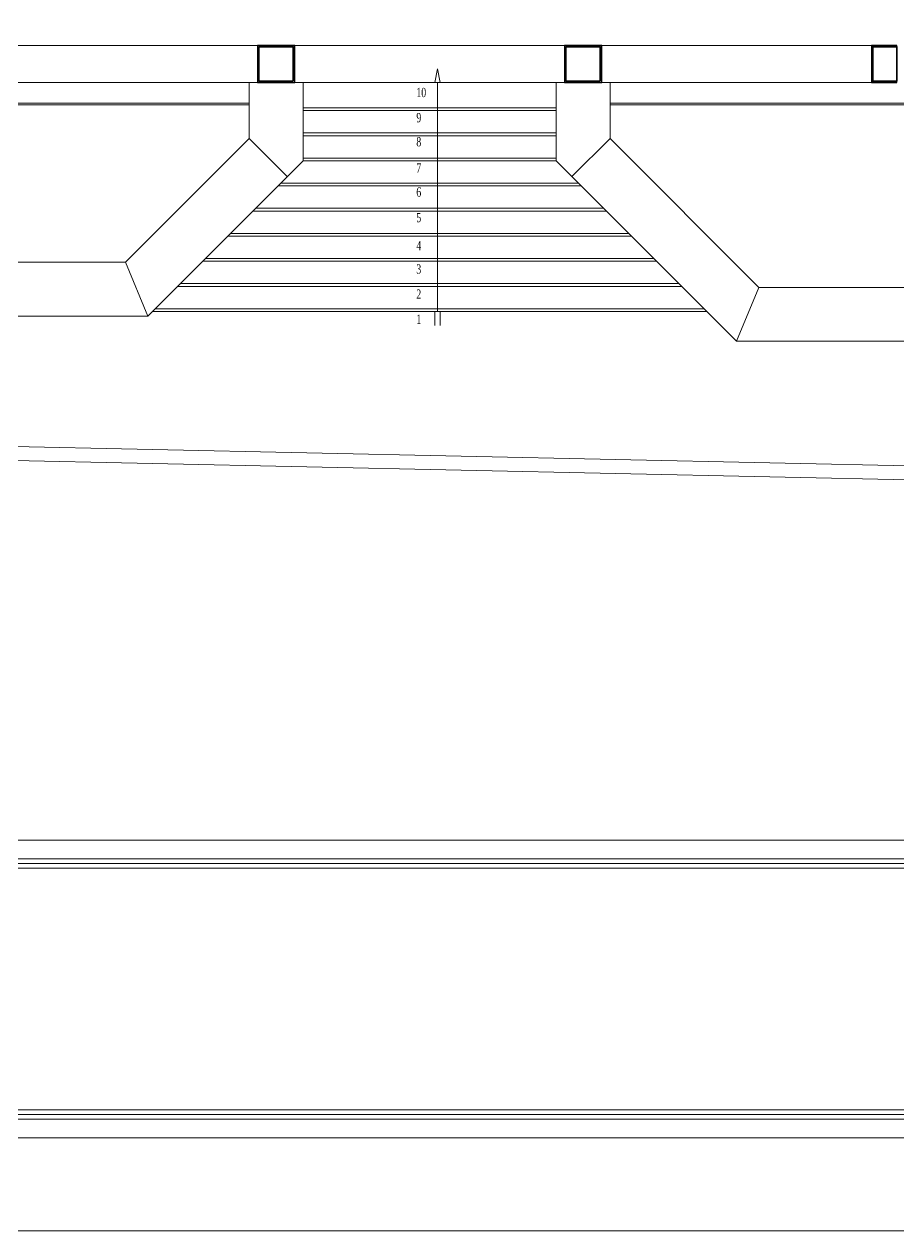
# Model space of a CAD drawing. Header units: centimetres. Extents: x 118932 to 154602, y -32682 to -23521.
# Drawn here: x 132735 to 133675, y -32521 to -31224 of the extents above; entities that cross this region are included whole.
import ezdxf
from ezdxf.enums import TextEntityAlignment as Align

# ---------------------------------------------------------------- set-up
doc = ezdxf.new("R2010")
doc.units = ezdxf.units.CM
doc.header["$LTSCALE"] = 50
doc.header["$MEASUREMENT"] = 0
for name, color, linetype, lineweight, true_color in [('GEN_00_BL_Pafta', 7, 'Continuous', 0, 0x0e0e10), ('GEN_01_TA_Kolon', 7, 'Continuous', 35, 0xd05d28), ('GEN_01_TA_Merdiven', 7, 'Continuous', 13, 0x816183), ('GEN_06_GR_İnce', 7, 'Continuous', 13, 0xb0b0a9), ('KALACAK DUVARLAR', 7, 'Continuous', 30, 0x005387)]:
    doc.layers.add(name, color=color, linetype=linetype, lineweight=lineweight, true_color=true_color)
doc.layers.add('GEN_00_BL_Pafta_Gizli', color=7, linetype='Continuous', lineweight=0, true_color=0x4f5250, plot=False)
doc.styles.add('style3', font='arial.ttf', dxfattribs={"height": 12})
doc.styles.add('Times', font='times.ttf', dxfattribs={"width": 0.7})
doc.styles.add('TLEROY', font='arial.ttf', dxfattribs={"height": 10})

# ---------------------------------------------------------------- blocks, each defined once
blk = doc.blocks.new('*U818')
at = {"layer": 'GEN_00_BL_Pafta', "transparency": 33554687}
for points in [[(100, 8900), (100, 100), (11790, 100), (11790, 8900)], [(120, 8880), (120, 420), (11770, 420), (11770, 8880)], [(11460, 120), (930, 120), (930, 400), (11460, 400)], [(11455, 125), (935, 125), (935, 395), (11455, 395)], [(11450, 130), (940, 130), (940, 390), (11450, 390)]]:
    blk.add_lwpolyline(points, close=True, dxfattribs=at)
at = {"layer": 'GEN_00_BL_Pafta_Gizli'}
blk.add_lwpolyline([(0, 9000), (0, 0), (11890, 0), (11890, 9000)], close=True, dxfattribs=at)
at = {"layer": 'GEN_00_BL_Pafta', "transparency": 33554687, "style": 'TLEROY'}
for tag, p in [('SCALE', (11755, 324.6)), ('PAPERSIZE', (11755, 294.6))]:
    blk.add_attdef(tag, text='', height=20, dxfattribs=at).set_placement(p, align=Align.BOTTOM_RIGHT)
at = {"layer": 'GEN_00_BL_Pafta', "transparency": 33554687, "style": 'style3'}
blk.add_attdef('PAFTAKOD', text='', height=100, dxfattribs=at).set_placement((10750, 210), align=Align.CENTER)
at = {"layer": 'GEN_00_BL_Pafta', "transparency": 33554687}
for tag, height, style, p in [('PAFTAADI', 100, 'style3', (5815, 260)), ('PNO', 90, 'TLEROY', (11620, 205))]:
    blk.add_attdef(tag, text='', height=height, dxfattribs=dict(at, style=style)).set_placement(p, align=Align.MIDDLE_CENTER)
blk = doc.blocks.new('A$C2D1B6976')
at = {"layer": 'GEN_01_TA_Merdiven'}
for p, q in [((27647.1, 7182.3), (27647.1, 6936.3)), ((27774.6, 7155.3), (27502.6, 7155.3)), ((27774.6, 7152.3), (27502.6, 7152.3)), ((27774.6, 7128.3), (27502.6, 7128.3)), ((27774.6, 7125.3), (27502.6, 7125.3)), ((27774.6, 7101.3), (27502.6, 7101.3)), ((27774.6, 7098.3), (27502.6, 7098.3)), ((27801.6, 7071.3), (27475.6, 7071.3)), ((27798.6, 7074.3), (27478.6, 7074.3)), ((27828.6, 7044.3), (27448.6, 7044.3)), ((27825.6, 7047.3), (27451.6, 7047.3)), ((27855.6, 7017.3), (27421.6, 7017.3)), ((27852.6, 7020.3), (27424.6, 7020.3)), ((27879.6, 6993.3), (27397.6, 6993.3)), ((27882.6, 6990.3), (27394.6, 6990.3)), ((27906.6, 6966.3), (27370.6, 6966.3)), ((27909.6, 6963.3), (27367.6, 6963.3)), ((27933.6, 6939.3), (27343.6, 6939.3)), ((27936.6, 6936.3), (27340.6, 6936.3)), ((27644.1, 6936.3), (27644.1, 6921.3)), ((27650.1, 6936.3), (27650.1, 6921.3))]:
    blk.add_line(p, q, dxfattribs=at)
blk.add_lwpolyline([(27644.1, 7182.3), (27650.1, 7182.3), (27647.1, 7197.3)], close=True, dxfattribs=at)
at = {"layer": 'GEN_06_GR_İnce'}
for p, q in [((27453.6, 7222.3), (27163.6, 7222.3)), ((27783.6, 7222.3), (27493.6, 7222.3)), ((27823.6, 7222.3), (28113.6, 7222.3)), ((27453.6, 7182.3), (27163.6, 7182.3)), ((27444.6, 7182.3), (27444.6, 7158.8)), ((27444.6, 7182.3), (27444.6, 7122.3)), ((27783.6, 7182.3), (27493.6, 7182.3)), ((27502.6, 7182.3), (27502.6, 7098.3)), ((27774.6, 7182.3), (27774.6, 7098.3)), ((27823.6, 7182.3), (28113.6, 7182.3)), ((27832.6, 7182.3), (27832.6, 7157.7)), ((27832.6, 7182.3), (27832.6, 7122.3)), ((27444.6, 7160.3), (26512.5, 7160.3)), ((29111.7, 7160.3), (27832.6, 7160.3)), ((27444.6, 7158.3), (26512.5, 7158.3)), ((29111.7, 7158.3), (27832.6, 7158.3)), ((27311.5, 6989.3), (27444.6, 7122.3)), ((27444.6, 7122.3), (27485.6, 7081.3)), ((27832.6, 7122.3), (27791.6, 7081.3)), ((27992.6, 6962.3), (27832.6, 7122.3)), ((27335.6, 6931.3), (27502.6, 7098.3)), ((27968.6, 6904.3), (27774.6, 7098.3)), ((27311.5, 6989.3), (26645.5, 6989.3)), ((27311.5, 6989.3), (27335.6, 6931.3)), ((27992.6, 6962.3), (27968.6, 6904.3)), ((28951.6, 6962.3), (27992.6, 6962.3)), ((27335.6, 6931.3), (26621.5, 6931.3)), ((28975.7, 6904.3), (27968.6, 6904.3)), ((29459.1, 6742.3), (25794.7, 6821.3)), ((29443.8, 6727.6), (25794.7, 6806.3))]:
    blk.add_line(p, q, dxfattribs=at)
at = {"layer": 'GEN_01_TA_Merdiven', "style": 'Times', "width": 0.7}
for s, p in [('10', (27624.3, 7166.7)), ('9', (27624.3, 7139.7)), ('8', (27624.3, 7113.8)), ('7', (27624.3, 7085.7)), ('6', (27624.3, 7059.8)), ('5', (27624.3, 7032.3)), ('4', (27624.3, 7002.2)), ('3', (27624.3, 6977)), ('2', (27624.3, 6950)), ('1', (27624.3, 6923))]:
    blk.add_text(s, height=10, dxfattribs=at).set_placement(p)
blk = doc.blocks.new('LEVEL 0_A BLOK_KOLON')
at = {"layer": 'GEN_01_TA_Kolon'}
for points in [[(57880.8, 6205.7), (57880.8, 6242.7), (57843.8, 6242.7), (57843.8, 6205.7), (57862.3, 6205.7)], [(58210.9, 6205.7), (58210.9, 6242.7), (58173.9, 6242.7), (58173.9, 6205.7), (58192.4, 6205.7)], [(58210.9, 6205.7), (58210.9, 6242.7), (58173.9, 6242.7), (58173.9, 6205.7), (58192.4, 6205.7)], [(58529.9, 6205.7), (58529.9, 6242.7), (58503.9, 6242.7), (58503.9, 6205.7), (58522.4, 6205.7)]]:
    blk.add_lwpolyline(points, close=True, dxfattribs=at)
blk = doc.blocks.new('KALACAK DUVARLAR LEVEL 0 A BLOK')
at = {"layer": 'KALACAK DUVARLAR'}
blk.add_line((58513.4, 6244.2), (58529.9, 6244.2), dxfattribs=at)
for points in [[(57882.3, 6204.2), (57882.3, 6244.2), (57842.3, 6244.2), (57842.3, 6204.2), (57882.3, 6204.2)], [(58212.4, 6204.2), (58212.4, 6244.2), (58172.4, 6244.2), (58172.4, 6204.2), (58212.4, 6204.2)], [(58212.4, 6204.2), (58212.4, 6244.2), (58172.4, 6244.2), (58172.4, 6204.2), (58212.4, 6204.2)], [(58529.9, 6204.2), (58529.9, 6244.2), (58502.4, 6244.2), (58502.4, 6204.2), (58529.9, 6204.2)]]:
    blk.add_lwpolyline(points, close=True, dxfattribs=at)

msp = doc.modelspace()

# ---------------------------------------------------------------- block references
for name, p in [('*U818', (130822, -32521.4)), ('KALACAK DUVARLAR LEVEL 0 A BLOK', (75144.1, -37491.5)), ('A$C2D1B6976', (105532.9, -38469.6)), ('LEVEL 0_A BLOK_KOLON', (75144.1, -37491.5))]:
    msp.add_blockref(name, p)

doc.saveas('drawing.dxf')
